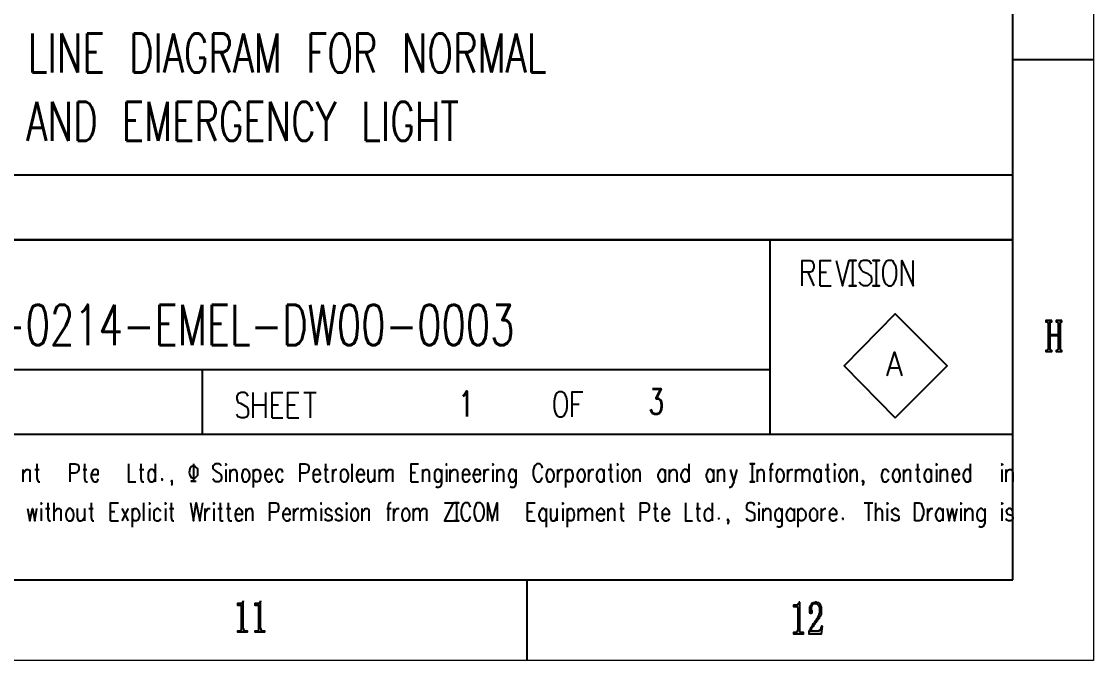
# Model space of a CAD drawing. Header units: inches. Extents: x 35 to 2894, y 23 to 617.
# Drawn here: x 742.9 to 875.1, y 22.8 to 101.7 of the extents above; entities that cross this region are included whole.
import ezdxf

# ---------------------------------------------------------------- set-up
doc = ezdxf.new("R2010")
doc.units = ezdxf.units.IN
doc.header["$MEASUREMENT"] = 0
doc.layers.add('Layer 1', color=7, linetype='Continuous')
doc.styles.add('HZTXT', font='simplexs.shx', dxfattribs={"width": 0.7, "bigfont": 'hztxt.shx'})
doc.styles.add('ROMANS', font='txt.shx', dxfattribs={"width": 0.8})

msp = doc.modelspace()

# ---------------------------------------------------------------- hatches: boundary and pattern name
at = {"layer": 'Layer 1'}
for points in [[(869.96, 64.79), (869.25, 64.79), (869.25, 64.62), (869.43, 64.62), (869.43, 64.53), (869.52, 64.44), (869.52, 61.23), (869.43, 61.15), (869.34, 61.06), (869.25, 61.06), (869.25, 60.97), (869.96, 60.97), (869.96, 61.06), (869.87, 61.06), (869.78, 61.15), (869.78, 62.92), (870.76, 62.92), (869.78, 63.01), (869.78, 64.44), (869.78, 64.53), (869.78, 64.62), (869.87, 64.62), (869.96, 64.62)], [(871.21, 64.79), (870.49, 64.79), (870.49, 64.62), (870.67, 64.62), (870.67, 64.53), (870.76, 64.44), (870.76, 63.01), (869.78, 63.01), (870.76, 62.92), (870.76, 61.23), (870.67, 61.15), (870.58, 61.06), (870.49, 61.06), (870.49, 60.97), (871.21, 60.97), (871.21, 61.06), (871.12, 61.06), (871.03, 61.15), (871.03, 64.44), (871.03, 64.53), (871.03, 64.62), (871.12, 64.62), (871.21, 64.62)], [(770.23, 30.19), (770.23, 30.1), (770.15, 30.01), (770.06, 29.92), (769.97, 29.83), (769.52, 29.83), (769.52, 29.65), (769.97, 29.65), (769.97, 29.56), (769.97, 26.54), (769.88, 26.45), (769.7, 26.45), (769.52, 26.45), (769.52, 26.36), (770.77, 26.36), (770.77, 26.45), (770.59, 26.45), (770.41, 26.45), (770.32, 26.54), (770.32, 26.72), (770.23, 26.81)], [(772.37, 30.19), (772.37, 30.1), (772.28, 30.01), (772.19, 29.92), (772.1, 29.83), (771.66, 29.83), (771.66, 29.65), (772.1, 29.65), (772.1, 29.56), (772.1, 26.54), (772.01, 26.45), (771.83, 26.45), (771.66, 26.45), (771.66, 26.36), (772.9, 26.36), (772.9, 26.45), (772.72, 26.45), (772.55, 26.45), (772.46, 26.54), (772.46, 26.72), (772.37, 26.81)], [(838.91, 30.01), (838.82, 30.01), (838.82, 29.92), (838.73, 29.83), (838.65, 29.74), (838.56, 29.65), (838.11, 29.65), (838.11, 29.48), (838.56, 29.48), (838.56, 29.39), (838.65, 29.3), (838.65, 26.54), (838.56, 26.45), (838.56, 26.36), (838.47, 26.27), (838.29, 26.27), (838.11, 26.27), (838.11, 26.09), (839.36, 26.09), (839.36, 26.27), (839.18, 26.27), (839, 26.27), (838.91, 26.36)], [(840.87, 30.01), (840.78, 30.01), (840.69, 29.92), (840.51, 29.92), (840.43, 29.83), (840.96, 29.83), (841.05, 29.74), (841.14, 29.65), (841.23, 29.65), (841.23, 29.56), (841.23, 29.48), (841.31, 29.39), (841.31, 28.67), (841.23, 28.59), (841.23, 28.41), (841.14, 28.32), (841.14, 28.23), (841.05, 28.14), (841.05, 28.05), (840.96, 27.96), (840.96, 27.87), (840.87, 27.78), (840.78, 27.7), (840.78, 27.61), (840.69, 27.52), (840.6, 27.43), (840.51, 27.34), (840.51, 27.25), (840.43, 27.16), (840.43, 27.07), (840.34, 26.98), (840.25, 26.9), (840.16, 26.72), (840.16, 26.63), (840.07, 26.54), (840.07, 26.45), (839.98, 26.45), (840.16, 26.45), (840.25, 26.54), (840.34, 26.63), (840.34, 26.72), (840.43, 26.9), (840.51, 26.98), (840.6, 27.07), (840.6, 27.16), (840.69, 27.25), (840.78, 27.34), (840.78, 27.43), (840.87, 27.52), (840.96, 27.61), (841.05, 27.7), (841.05, 27.78), (841.14, 27.87), (841.23, 27.96), (841.31, 28.05), (841.31, 28.14), (841.4, 28.23), (841.49, 28.32), (841.49, 28.41), (841.58, 28.5), (841.58, 29.39), (841.49, 29.56), (841.49, 29.65), (841.4, 29.74), (841.31, 29.83), (841.23, 29.92), (841.05, 29.92), (840.96, 30.01)], [(840.43, 29.83), (840.34, 29.83), (840.34, 29.74), (840.25, 29.65), (840.16, 29.56), (840.16, 29.48), (840.07, 29.39), (840.07, 28.76), (840.16, 28.67), (840.34, 28.67), (840.43, 28.76), (840.43, 28.94), (840.34, 29.12), (840.34, 29.3), (840.34, 29.39), (840.34, 29.56), (840.43, 29.56), (840.43, 29.65), (840.51, 29.74), (840.6, 29.83), (840.78, 29.83)], [(841.67, 27.07), (841.58, 27.07), (841.58, 26.98), (841.49, 26.9), (841.49, 26.72), (841.4, 26.63), (841.4, 26.54), (841.31, 26.54), (841.23, 26.45), (839.98, 26.45), (839.98, 26.09), (841.58, 26.09)]]:
    msp.add_hatch(color=0, dxfattribs=at).paths.add_polyline_path(points)

# ---------------------------------------------------------------- linework, layer by layer
for p, q in [((665.08, 82.75), (865.16, 82.75)), ((665.08, 74.75), (865.16, 74.75))]:
    msp.add_line(p, q)
at = {"layer": 'Layer 1', "color": 5, "lineweight": 15}
msp.add_lwpolyline([(35.05, 616.81), (875.12, 616.81), (875.12, 22.8), (35.05, 22.8), (35.05, 616.81)], dxfattribs=at)
at = {"layer": 'Layer 1', "color": 0, "lineweight": 9}
msp.add_lwpolyline([(45.01, 606.84), (865.16, 606.84), (865.16, 32.77), (45.01, 32.77), (45.01, 606.84)], dxfattribs=at)
at = {"layer": 'Layer 1', "color": 0, "lineweight": -3}
for points in [[(865.16, 32.77), (865.16, 254.82)], [(865.16, 97), (875.12, 97)], [(665.08, 74.76), (865.16, 74.76)], [(835.18, 74.76), (835.18, 50.74)], [(835.18, 74.76), (835.18, 50.74)], [(839.18, 69.06), (839.18, 72.18), (840.16, 72.18), (840.43, 72.09), (840.51, 71.91), (840.6, 71.64), (840.6, 71.29), (840.51, 71.02), (840.43, 70.84), (840.16, 70.75), (839.18, 70.75)], [(841.4, 69.06), (841.4, 72.18), (842.74, 72.18)], [(843.36, 72.18), (844.16, 69.06), (844.96, 72.18)], [(845.41, 69.06), (845.85, 69.06), (844.96, 69.06), (845.41, 69.06), (845.41, 72.18), (845.85, 72.18), (844.96, 72.18), (845.41, 72.18)], [(847.72, 71.73), (847.45, 72.09), (847.19, 72.18), (846.74, 72.18), (846.47, 72.09), (846.21, 71.73), (846.21, 71.47), (846.39, 71.2), (846.47, 71.02), (846.65, 70.84), (847.27, 70.58), (847.45, 70.4), (847.63, 70.31), (847.72, 69.95), (847.72, 69.51), (847.45, 69.24), (847.19, 69.06), (846.74, 69.06), (846.47, 69.24), (846.21, 69.51)], [(848.34, 69.06), (848.7, 69.06), (847.9, 69.06), (848.34, 69.06), (848.34, 72.18), (848.7, 72.18), (847.9, 72.18), (848.34, 72.18)], [(849.77, 72.18), (849.59, 72.09), (849.32, 71.73), (849.23, 71.47), (849.14, 71.02), (849.14, 70.31), (849.23, 69.86), (849.32, 69.51), (849.59, 69.24), (849.77, 69.06), (850.21, 69.06), (850.39, 69.24), (850.57, 69.51), (850.74, 69.86), (850.83, 70.31), (850.83, 71.02), (850.74, 71.47), (850.57, 71.73), (850.39, 72.09), (850.21, 72.18), (849.77, 72.18)], [(851.46, 69.06), (851.46, 72.18), (852.88, 69.06), (852.88, 72.18)], [(839.89, 70.75), (840.6, 69.06)], [(841.4, 70.75), (842.2, 70.75)], [(841.4, 69.06), (842.74, 69.06)], [(850.66, 52.78), (857.06, 59.19), (850.66, 65.59), (844.34, 59.19), (850.66, 52.78)], [(850.66, 52.78), (857.06, 59.19), (850.66, 65.59), (844.34, 59.19), (850.66, 52.78)], [(869.96, 64.79), (869.25, 64.79), (869.25, 64.62), (869.43, 64.62), (869.43, 64.53), (869.52, 64.44), (869.52, 61.23), (869.43, 61.15), (869.34, 61.06), (869.25, 61.06), (869.25, 60.97), (869.96, 60.97), (869.96, 61.06), (869.87, 61.06), (869.78, 61.15), (869.78, 62.92), (870.76, 62.92), (869.78, 63.01), (869.78, 64.44), (869.78, 64.53), (869.78, 64.62), (869.87, 64.62), (869.96, 64.62), (869.96, 64.79)], [(871.21, 64.79), (870.49, 64.79), (870.49, 64.62), (870.67, 64.62), (870.67, 64.53), (870.76, 64.44), (870.76, 63.01), (869.78, 63.01), (870.76, 62.92), (870.76, 61.23), (870.67, 61.15), (870.58, 61.06), (870.49, 61.06), (870.49, 60.97), (871.21, 60.97), (871.21, 61.06), (871.12, 61.06), (871.03, 61.15), (871.03, 64.44), (871.03, 64.53), (871.03, 64.62), (871.12, 64.62), (871.21, 64.62), (871.21, 64.79)], [(849.68, 57.94), (850.57, 60.88), (851.46, 57.94)], [(695.15, 58.74), (835.18, 58.74)], [(765.16, 58.74), (765.16, 50.74)], [(765.16, 58.74), (765.16, 50.74)], [(849.94, 58.92), (851.1, 58.92)], [(770.86, 55.45), (770.68, 55.72), (770.41, 55.9), (769.97, 55.9), (769.61, 55.72), (769.43, 55.45), (769.43, 55.1), (769.52, 54.83), (769.61, 54.65), (769.88, 54.56), (770.5, 54.21), (770.68, 54.12), (770.77, 53.94), (770.86, 53.67), (770.86, 53.23), (770.68, 52.87), (770.41, 52.78), (769.97, 52.78), (769.61, 52.87), (769.43, 53.23)], [(771.48, 52.78), (771.48, 55.9)], [(772.99, 55.9), (772.99, 52.78)], [(773.79, 52.78), (773.79, 55.9), (775.13, 55.9)], [(775.75, 52.78), (775.75, 55.9), (777.08, 55.9)], [(777.71, 55.9), (779.22, 55.9)], [(778.51, 55.9), (778.51, 52.78)], [(809.2, 55.99), (808.93, 55.81), (808.75, 55.54), (808.67, 55.27), (808.58, 54.83), (808.58, 54.03), (808.67, 53.58), (808.75, 53.32), (808.93, 53.05), (809.2, 52.87), (809.55, 52.87), (809.82, 53.05), (810, 53.32), (810.09, 53.58), (810.18, 54.03), (810.18, 54.83), (810.09, 55.27), (810, 55.54), (809.82, 55.81), (809.55, 55.99), (809.2, 55.99)], [(810.8, 52.87), (810.8, 55.99), (812.14, 55.99)], [(771.48, 54.38), (772.99, 54.38)], [(773.79, 54.38), (774.59, 54.38)], [(775.75, 54.38), (776.64, 54.38)], [(810.8, 54.47), (811.69, 54.47)], [(773.79, 52.78), (775.13, 52.78)], [(775.75, 52.78), (777.08, 52.78)], [(665.08, 50.74), (865.16, 50.74)], [(665.08, 50.74), (865.16, 50.74)], [(665.08, 50.74), (865.16, 50.74)], [(665.08, 50.74), (865.16, 50.74)], [(743.1, 44.87), (743.1, 46.38)], [(743.1, 45.93), (743.37, 46.29), (743.46, 46.38), (743.72, 46.38), (743.9, 46.29), (743.9, 44.87)], [(744.52, 46.38), (745.06, 46.38)], [(744.79, 47.09), (744.79, 45.31), (744.88, 44.95), (744.97, 44.87), (745.15, 44.87)], [(748.88, 44.87), (748.88, 47.09), (749.51, 47.09), (749.77, 47), (749.86, 46.91), (749.95, 46.73), (749.95, 46.38), (749.86, 46.2), (749.77, 46.02), (749.51, 45.93), (748.88, 45.93)], [(750.48, 46.38), (750.93, 46.38)], [(750.66, 47.09), (750.66, 45.31), (750.75, 44.95), (750.93, 44.87), (751.02, 44.87)], [(751.46, 45.76), (752.35, 45.76), (752.35, 45.93), (752.35, 46.2), (752.26, 46.29), (752.09, 46.38), (751.91, 46.38), (751.73, 46.29), (751.55, 46.02), (751.46, 45.76), (751.46, 45.49), (751.55, 45.22), (751.73, 44.95), (751.91, 44.87), (752.09, 44.87), (752.26, 44.95), (752.35, 45.22)], [(756.09, 47.09), (756.09, 44.87), (756.98, 44.87)], [(757.42, 46.38), (757.96, 46.38)], [(757.6, 47.09), (757.6, 45.31), (757.69, 44.95), (757.87, 44.87), (757.96, 44.87)], [(759.38, 46.02), (759.2, 46.29), (759.02, 46.38), (758.85, 46.38), (758.67, 46.29), (758.49, 46.02), (758.49, 45.22), (758.67, 44.95), (758.85, 44.87), (759.02, 44.87), (759.2, 44.95), (759.38, 45.22)], [(759.38, 47.09), (759.38, 44.87)], [(764.63, 46.02), (764.63, 46.47), (764.36, 46.73), (764.1, 46.82), (763.83, 46.73), (763.65, 46.47), (763.56, 46.02)], [(764.63, 46.02), (764.63, 46.47), (764.36, 46.73), (764.1, 46.82), (763.83, 46.73), (763.65, 46.47), (763.56, 46.02), (763.65, 45.67), (763.83, 45.4), (764.1, 45.31), (764.36, 45.4), (764.63, 45.67), (764.63, 46.02)], [(764.1, 47.09), (764.1, 44.95), (763.83, 44.95), (764.45, 44.95)], [(767.56, 46.82), (767.39, 47), (767.21, 47.09), (766.85, 47.09), (766.68, 47), (766.5, 46.82), (766.5, 46.56), (766.59, 46.38), (766.68, 46.29), (766.85, 46.2), (767.3, 45.93), (767.39, 45.84), (767.48, 45.76), (767.56, 45.49), (767.56, 45.22), (767.39, 44.95), (767.21, 44.87), (766.85, 44.87), (766.68, 44.95), (766.5, 45.22)], [(768.01, 47), (768.1, 46.91), (768.19, 47), (768.1, 47.09), (768.01, 47)], [(768.1, 46.38), (768.1, 44.87)], [(768.63, 44.87), (768.63, 46.38)], [(768.63, 45.93), (768.81, 46.29), (768.99, 46.38), (769.26, 46.38), (769.34, 46.29), (769.43, 45.93), (769.43, 44.87)], [(770.41, 46.38), (770.23, 46.29), (770.15, 46.02), (770.06, 45.76), (770.06, 45.49), (770.15, 45.22), (770.23, 44.95), (770.41, 44.87), (770.68, 44.87), (770.77, 44.95), (770.95, 45.22), (771.03, 45.49), (771.03, 45.76), (770.95, 46.02), (770.77, 46.29), (770.68, 46.38), (770.41, 46.38)], [(771.48, 46.38), (771.48, 44.15)], [(771.48, 46.02), (771.66, 46.29), (771.75, 46.38), (772.01, 46.38), (772.19, 46.29), (772.28, 46.02), (772.37, 45.76), (772.37, 45.49), (772.28, 45.22), (772.19, 44.95), (772.01, 44.87), (771.75, 44.87), (771.66, 44.95), (771.48, 45.22)], [(772.9, 45.76), (773.79, 45.76), (773.79, 45.93), (773.7, 46.2), (773.61, 46.29), (773.53, 46.38), (773.26, 46.38), (773.17, 46.29), (772.99, 46.02), (772.9, 45.76), (772.9, 45.49), (772.99, 45.22), (773.17, 44.95), (773.26, 44.87), (773.53, 44.87), (773.61, 44.95), (773.79, 45.22)], [(775.13, 46.02), (775.04, 46.29), (774.86, 46.38), (774.59, 46.38), (774.5, 46.29), (774.33, 46.02), (774.24, 45.76), (774.24, 45.49), (774.33, 45.22), (774.5, 44.95), (774.59, 44.87), (774.86, 44.87), (775.04, 44.95), (775.13, 45.22)], [(777.26, 44.87), (777.26, 47.09), (777.88, 47.09), (778.15, 47), (778.24, 46.91), (778.33, 46.73), (778.33, 46.38), (778.24, 46.2), (778.15, 46.02), (777.88, 45.93), (777.26, 45.93)], [(778.86, 45.76), (779.75, 45.76), (779.75, 45.93), (779.66, 46.2), (779.57, 46.29), (779.4, 46.38), (779.22, 46.38), (779.04, 46.29), (778.86, 46.02), (778.86, 45.22), (779.04, 44.95), (779.22, 44.87), (779.4, 44.87), (779.57, 44.95), (779.75, 45.22)], [(780.2, 46.38), (780.73, 46.38)], [(780.38, 47.09), (780.38, 45.31), (780.46, 44.95), (780.64, 44.87), (780.82, 44.87)], [(781.27, 44.87), (781.27, 46.38)], [(781.27, 45.76), (781.35, 46.02), (781.44, 46.29), (781.62, 46.38), (781.8, 46.38)], [(782.6, 46.38), (782.42, 46.29), (782.24, 46.02), (782.24, 45.22), (782.42, 44.95), (782.6, 44.87), (782.78, 44.87), (782.96, 44.95), (783.13, 45.22), (783.22, 45.49), (783.22, 45.76), (783.13, 46.02), (782.96, 46.29), (782.78, 46.38), (782.6, 46.38)], [(783.67, 44.87), (783.67, 47.09)], [(784.2, 45.76), (785.18, 45.76), (785.18, 45.93), (785.09, 46.2), (785, 46.29), (784.82, 46.38), (784.65, 46.38), (784.47, 46.29), (784.29, 46.02), (784.2, 45.76), (784.2, 45.49), (784.29, 45.22), (784.47, 44.95), (784.65, 44.87), (784.82, 44.87), (785, 44.95), (785.18, 45.22)], [(785.62, 46.38), (785.62, 45.31), (785.71, 44.95), (785.8, 44.87), (786.07, 44.87), (786.16, 44.95), (786.43, 45.31)], [(786.43, 46.38), (786.43, 44.87)], [(787.05, 44.87), (787.05, 46.38)], [(787.05, 45.93), (787.23, 46.29), (787.4, 46.38), (787.67, 46.38), (787.76, 46.29), (787.85, 45.93), (787.85, 44.87)], [(787.85, 45.93), (788.11, 46.29), (788.2, 46.38), (788.47, 46.38), (788.65, 46.29), (788.65, 44.87)], [(790.96, 44.87), (790.96, 47.09), (791.85, 47.09)], [(792.39, 44.87), (792.39, 46.38)], [(792.39, 45.93), (792.56, 46.29), (792.74, 46.38), (792.92, 46.38), (793.1, 46.29), (793.19, 45.93), (793.19, 44.87)], [(794.7, 46.02), (794.52, 46.29), (794.34, 46.38), (794.16, 46.38), (793.99, 46.29), (793.81, 46.02), (793.81, 45.22), (793.99, 44.95), (794.16, 44.87), (794.34, 44.87), (794.52, 44.95), (794.7, 45.22)], [(794.7, 46.38), (794.7, 44.69), (794.61, 44.33), (794.52, 44.24), (794.34, 44.15), (794.16, 44.15), (793.99, 44.24)], [(795.23, 47), (795.32, 46.91), (795.32, 47.09), (795.23, 47)], [(795.32, 46.38), (795.32, 44.87)], [(795.77, 44.87), (795.77, 46.38)], [(795.77, 45.93), (796.03, 46.29), (796.21, 46.38), (796.39, 46.38), (796.57, 46.29), (796.66, 45.93), (796.66, 44.87)], [(797.28, 45.76), (798.17, 45.76), (798.17, 45.93), (798.08, 46.2), (797.99, 46.29), (797.81, 46.38), (797.63, 46.38), (797.46, 46.29), (797.28, 46.02), (797.28, 45.22), (797.46, 44.95), (797.63, 44.87), (797.81, 44.87), (797.99, 44.95), (798.17, 45.22)], [(798.61, 45.76), (799.5, 45.76), (799.5, 45.93), (799.41, 46.2), (799.32, 46.29), (799.15, 46.38), (798.97, 46.38), (798.79, 46.29), (798.7, 46.02), (798.61, 45.76), (798.61, 45.49), (798.7, 45.22), (798.79, 44.95), (798.97, 44.87), (799.15, 44.87), (799.32, 44.95), (799.5, 45.22)], [(799.95, 44.87), (799.95, 46.38)], [(799.95, 45.76), (800.04, 46.02), (800.13, 46.29), (800.3, 46.38), (800.57, 46.38)], [(800.93, 47), (801.01, 46.91), (801.1, 47), (801.01, 47.09), (800.93, 47)], [(801.01, 46.38), (801.01, 44.87)], [(801.55, 44.87), (801.55, 46.38)], [(801.55, 45.93), (801.73, 46.29), (801.9, 46.38), (802.08, 46.38), (802.26, 46.29), (802.35, 45.93), (802.35, 44.87)], [(803.86, 46.02), (803.68, 46.29), (803.59, 46.38), (803.33, 46.38), (803.15, 46.29), (803.06, 46.02), (802.97, 45.76), (802.97, 45.49), (803.06, 45.22), (803.15, 44.95), (803.33, 44.87), (803.59, 44.87), (803.68, 44.95), (803.86, 45.22)], [(803.86, 46.38), (803.86, 44.69), (803.77, 44.33), (803.68, 44.24), (803.59, 44.15), (803.33, 44.15), (803.15, 44.24)], [(807.15, 46.56), (807.06, 46.82), (806.89, 47), (806.8, 47.09), (806.44, 47.09), (806.35, 47), (806.17, 46.82), (806.09, 46.56), (806, 46.29), (806, 45.76), (806.09, 45.4), (806.17, 45.22), (806.35, 44.95), (806.44, 44.87), (806.8, 44.87), (806.89, 44.95), (807.06, 45.22), (807.15, 45.4)], [(807.95, 46.38), (807.78, 46.29), (807.69, 46.02), (807.6, 45.76), (807.6, 45.49), (807.69, 45.22), (807.78, 44.95), (807.95, 44.87), (808.22, 44.87), (808.31, 44.95), (808.49, 45.22), (808.58, 45.49), (808.58, 45.76), (808.49, 46.02), (808.31, 46.29), (808.22, 46.38), (807.95, 46.38)], [(809.02, 44.87), (809.02, 46.38)], [(809.02, 45.76), (809.11, 46.02), (809.29, 46.29), (809.38, 46.38), (809.64, 46.38)], [(810, 46.38), (810, 44.15)], [(810, 46.02), (810.18, 46.29), (810.27, 46.38), (810.53, 46.38), (810.71, 46.29), (810.8, 46.02), (810.89, 45.76), (810.89, 45.49), (810.8, 45.22), (810.71, 44.95), (810.53, 44.87), (810.27, 44.87), (810.18, 44.95), (810, 45.22)], [(811.78, 46.38), (811.69, 46.29), (811.51, 46.02), (811.42, 45.76), (811.42, 45.49), (811.51, 45.22), (811.69, 44.95), (811.78, 44.87), (812.05, 44.87), (812.22, 44.95), (812.31, 45.22), (812.4, 45.49), (812.4, 45.76), (812.31, 46.02), (812.22, 46.29), (812.05, 46.38), (811.78, 46.38)], [(812.85, 44.87), (812.85, 46.38)], [(812.85, 45.76), (812.94, 46.02), (813.11, 46.29), (813.2, 46.38), (813.47, 46.38)], [(814.71, 46.02), (814.63, 46.29), (814.45, 46.38), (814.18, 46.38), (814.09, 46.29), (813.91, 46.02), (813.83, 45.76), (813.83, 45.49), (813.91, 45.22), (814.09, 44.95), (814.18, 44.87), (814.45, 44.87), (814.63, 44.95), (814.71, 45.22)], [(814.71, 46.38), (814.71, 44.87)], [(815.25, 46.38), (815.78, 46.38)], [(815.52, 47.09), (815.52, 45.31), (815.6, 44.95), (815.69, 44.87), (815.87, 44.87)], [(816.32, 47), (816.41, 46.91), (816.49, 47), (816.41, 47.09), (816.32, 47)], [(816.41, 46.38), (816.41, 44.87)], [(817.29, 46.38), (817.12, 46.29), (817.03, 46.02), (816.94, 45.76), (816.94, 45.49), (817.03, 45.22), (817.12, 44.95), (817.29, 44.87), (817.56, 44.87), (817.65, 44.95), (817.83, 45.22), (817.92, 45.49), (817.92, 45.76), (817.83, 46.02), (817.65, 46.29), (817.56, 46.38), (817.29, 46.38)], [(818.36, 44.87), (818.36, 46.38)], [(818.36, 45.93), (818.54, 46.29), (818.72, 46.38), (818.99, 46.38), (819.07, 46.29), (819.16, 45.93), (819.16, 44.87)], [(822.28, 46.02), (822.19, 46.29), (822.01, 46.38), (821.83, 46.38), (821.65, 46.29), (821.48, 46.02), (821.39, 45.76), (821.39, 45.49), (821.48, 45.22), (821.65, 44.95), (821.83, 44.87), (822.01, 44.87), (822.19, 44.95), (822.28, 45.22)], [(822.28, 46.38), (822.28, 44.87)], [(822.81, 44.87), (822.81, 46.38)], [(822.81, 45.93), (823.08, 46.29), (823.26, 46.38), (823.43, 46.38), (823.61, 46.29), (823.7, 45.93), (823.7, 44.87)], [(825.21, 46.02), (825.03, 46.29), (824.86, 46.38), (824.68, 46.38), (824.5, 46.29), (824.32, 46.02), (824.23, 45.76), (824.23, 45.49), (824.32, 45.22), (824.5, 44.95), (824.68, 44.87), (824.86, 44.87), (825.03, 44.95), (825.21, 45.22)], [(825.21, 47.09), (825.21, 44.87)], [(828.24, 46.02), (828.06, 46.29), (827.97, 46.38), (827.7, 46.38), (827.53, 46.29), (827.44, 46.02), (827.35, 45.76), (827.35, 45.49), (827.44, 45.22), (827.53, 44.95), (827.7, 44.87), (827.97, 44.87), (828.06, 44.95), (828.24, 45.22)], [(828.24, 46.38), (828.24, 44.87)], [(828.77, 44.87), (828.77, 46.38)], [(828.77, 45.93), (828.95, 46.29), (829.13, 46.38), (829.39, 46.38), (829.48, 46.29), (829.57, 45.93), (829.57, 44.87)], [(830.28, 46.38), (830.73, 44.87), (831.17, 46.38)], [(833.04, 44.87), (833.31, 44.87), (832.77, 44.87), (833.04, 44.87), (833.04, 47.09), (833.31, 47.09), (832.77, 47.09), (833.04, 47.09)], [(833.66, 44.87), (833.66, 46.38)], [(833.66, 45.93), (833.84, 46.29), (834.02, 46.38), (834.2, 46.38), (834.38, 46.29), (834.46, 45.93), (834.46, 44.87)], [(835.09, 46.38), (835.62, 46.38)], [(835.62, 47.09), (835.53, 47.09), (835.35, 47), (835.27, 46.73), (835.27, 44.87)], [(836.33, 46.38), (836.15, 46.29), (836.07, 46.02), (835.98, 45.76), (835.98, 45.49), (836.07, 45.22), (836.15, 44.95), (836.33, 44.87), (836.6, 44.87), (836.69, 44.95), (836.87, 45.22), (836.96, 45.49), (836.96, 45.76), (836.87, 46.02), (836.69, 46.29), (836.6, 46.38), (836.33, 46.38)], [(837.4, 44.87), (837.4, 46.38)], [(837.4, 45.76), (837.49, 46.02), (837.58, 46.29), (837.76, 46.38), (838.02, 46.38)], [(838.38, 44.87), (838.38, 46.38)], [(838.38, 45.93), (838.56, 46.29), (838.73, 46.38), (839, 46.38), (839.09, 46.29), (839.18, 45.93), (839.18, 44.87)], [(839.18, 45.93), (839.45, 46.29), (839.54, 46.38), (839.8, 46.38), (839.98, 46.29), (840.07, 45.93), (840.07, 44.87)], [(841.49, 46.02), (841.4, 46.29), (841.23, 46.38), (840.96, 46.38), (840.87, 46.29), (840.69, 46.02), (840.6, 45.76), (840.6, 45.49), (840.69, 45.22), (840.87, 44.95), (840.96, 44.87), (841.23, 44.87), (841.4, 44.95), (841.49, 45.22)], [(841.49, 46.38), (841.49, 44.87)], [(842.03, 46.38), (842.56, 46.38)], [(842.29, 47.09), (842.29, 45.31), (842.38, 44.95), (842.47, 44.87), (842.65, 44.87)], [(843.09, 47), (843.18, 46.91), (843.27, 47), (843.18, 47.09), (843.09, 47)], [(843.18, 46.38), (843.18, 44.87)], [(844.07, 46.38), (843.89, 46.29), (843.81, 46.02), (843.72, 45.76), (843.72, 45.49), (843.81, 45.22), (843.89, 44.95), (844.07, 44.87), (844.34, 44.87), (844.43, 44.95), (844.61, 45.22), (844.7, 45.49), (844.7, 45.76), (844.61, 46.02), (844.43, 46.29), (844.34, 46.38), (844.07, 46.38)], [(845.14, 44.87), (845.14, 46.38)], [(845.14, 45.93), (845.41, 46.29), (845.5, 46.38), (845.76, 46.38), (845.85, 46.29), (845.94, 45.93), (845.94, 44.87)], [(849.86, 46.02), (849.68, 46.29), (849.59, 46.38), (849.32, 46.38), (849.14, 46.29), (849.05, 46.02), (848.97, 45.76), (848.97, 45.49), (849.05, 45.22), (849.14, 44.95), (849.32, 44.87), (849.59, 44.87), (849.68, 44.95), (849.86, 45.22)], [(850.66, 46.38), (850.57, 46.29), (850.39, 46.02), (850.3, 45.76), (850.3, 45.49), (850.39, 45.22), (850.57, 44.95), (850.66, 44.87), (850.92, 44.87), (851.1, 44.95), (851.19, 45.22), (851.28, 45.49), (851.28, 45.76), (851.19, 46.02), (851.1, 46.29), (850.92, 46.38), (850.66, 46.38)], [(851.72, 44.87), (851.72, 46.38)], [(851.72, 45.93), (851.99, 46.29), (852.08, 46.38), (852.35, 46.38), (852.52, 46.29), (852.52, 44.87)], [(853.15, 46.38), (853.68, 46.38)], [(853.41, 47.09), (853.41, 45.31), (853.5, 44.95), (853.59, 44.87), (853.77, 44.87)], [(855.1, 46.02), (855.01, 46.29), (854.84, 46.38), (854.57, 46.38), (854.48, 46.29), (854.3, 46.02), (854.21, 45.76), (854.21, 45.49), (854.3, 45.22), (854.48, 44.95), (854.57, 44.87), (854.84, 44.87), (855.01, 44.95), (855.1, 45.22)], [(855.1, 46.38), (855.1, 44.87)], [(855.64, 47), (855.73, 46.91), (855.82, 47), (855.73, 47.09), (855.64, 47)], [(855.73, 46.38), (855.73, 44.87)], [(856.26, 44.87), (856.26, 46.38)], [(856.26, 45.93), (856.44, 46.29), (856.62, 46.38), (856.88, 46.38), (856.97, 46.29), (857.06, 45.93), (857.06, 44.87)], [(857.68, 45.76), (858.57, 45.76), (858.57, 45.93), (858.48, 46.2), (858.4, 46.29), (858.31, 46.38), (858.04, 46.38), (857.86, 46.29), (857.77, 46.02), (857.68, 45.76), (857.68, 45.49), (857.77, 45.22), (857.86, 44.95), (858.04, 44.87), (858.31, 44.87), (858.4, 44.95), (858.57, 45.22)], [(859.91, 46.02), (859.82, 46.29), (859.64, 46.38), (859.37, 46.38), (859.28, 46.29), (859.11, 46.02), (859.02, 45.76), (859.02, 45.49), (859.11, 45.22), (859.28, 44.95), (859.37, 44.87), (859.64, 44.87), (859.82, 44.95), (859.91, 45.22)], [(859.91, 47.09), (859.91, 44.87)], [(863.73, 47), (863.82, 46.91), (863.91, 47), (863.82, 47.09), (863.73, 47)], [(863.82, 46.38), (863.82, 44.87)], [(864.36, 44.87), (864.36, 46.38)], [(864.36, 45.93), (864.53, 46.29), (864.71, 46.38), (864.98, 46.38), (865.07, 46.29), (865.16, 45.93), (865.16, 44.87)], [(760.18, 45.04), (760.27, 45.13), (760.18, 45.22), (760.18, 45.04)], [(761.43, 44.95), (761.43, 44.87), (761.34, 44.95), (761.43, 45.04), (761.43, 44.51), (761.34, 44.42)], [(790.96, 46.02), (791.5, 46.02)], [(846.74, 44.95), (846.65, 44.87), (846.56, 44.95), (846.65, 45.04), (846.74, 44.95), (846.74, 44.78), (846.65, 44.51), (846.56, 44.42)], [(790.96, 44.87), (791.85, 44.87)], [(830.73, 44.87), (830.55, 44.42), (830.46, 44.24), (830.28, 44.15), (830.19, 44.15)], [(743.63, 41.57), (743.9, 40.06), (744.26, 41.57), (744.52, 40.06), (744.79, 41.57)], [(745.32, 42.2), (745.32, 42.11), (745.41, 42.2), (745.32, 42.29), (745.32, 42.2)], [(745.32, 41.57), (745.32, 40.06)], [(745.86, 41.57), (746.39, 41.57)], [(746.12, 42.29), (746.12, 40.51), (746.21, 40.15), (746.3, 40.06), (746.48, 40.06)], [(746.93, 40.06), (746.93, 42.29)], [(746.93, 41.13), (747.19, 41.4), (747.28, 41.57), (747.55, 41.57), (747.73, 41.4), (747.73, 40.06)], [(748.7, 41.57), (748.62, 41.4), (748.44, 41.22), (748.35, 40.86), (748.35, 40.68), (748.44, 40.33), (748.62, 40.15), (748.7, 40.06), (748.97, 40.06), (749.15, 40.15), (749.24, 40.33), (749.33, 40.68), (749.33, 40.86), (749.24, 41.22), (749.15, 41.4), (748.97, 41.57), (748.7, 41.57)], [(749.77, 41.57), (749.77, 40.51), (749.86, 40.15), (750.04, 40.06), (750.22, 40.06), (750.39, 40.15), (750.66, 40.51)], [(750.66, 41.57), (750.66, 40.06)], [(751.2, 41.57), (751.73, 41.57)], [(751.46, 42.29), (751.46, 40.51), (751.55, 40.15), (751.64, 40.06), (751.82, 40.06)], [(753.86, 40.06), (753.86, 42.29), (754.84, 42.29)], [(753.86, 41.22), (754.4, 41.22)], [(756.09, 40.06), (755.29, 41.57)], [(755.29, 40.06), (756.09, 41.57)], [(756.53, 41.57), (756.53, 39.26)], [(756.53, 41.22), (756.71, 41.4), (756.8, 41.57), (757.07, 41.57), (757.25, 41.4), (757.33, 41.22), (757.42, 40.86), (757.42, 40.68), (757.33, 40.33), (757.25, 40.15), (757.07, 40.06), (756.8, 40.06), (756.71, 40.15), (756.53, 40.33)], [(757.96, 40.06), (757.96, 42.29)], [(758.58, 42.2), (758.67, 42.11), (758.76, 42.2), (758.67, 42.29), (758.58, 42.2)], [(758.67, 41.57), (758.67, 40.06)], [(760.09, 41.22), (759.91, 41.4), (759.74, 41.57), (759.56, 41.57), (759.38, 41.4), (759.2, 41.22), (759.2, 40.33), (759.38, 40.15), (759.56, 40.06), (759.74, 40.06), (759.91, 40.15), (760.09, 40.33)], [(760.54, 42.2), (760.63, 42.11), (760.71, 42.2), (760.63, 42.29), (760.54, 42.2)], [(760.63, 41.57), (760.63, 40.06)], [(761.16, 41.57), (761.69, 41.57)], [(761.34, 42.29), (761.34, 40.51), (761.43, 40.15), (761.6, 40.06), (761.69, 40.06)], [(763.74, 42.29), (764.1, 40.06), (764.45, 42.29), (764.9, 40.06), (765.25, 42.29)], [(765.52, 40.06), (765.52, 41.57)], [(765.52, 40.86), (765.61, 41.22), (765.79, 41.4), (765.87, 41.57), (766.14, 41.57)], [(766.5, 42.2), (766.59, 42.11), (766.68, 42.2), (766.59, 42.29), (766.5, 42.2)], [(766.59, 41.57), (766.59, 40.06)], [(767.12, 41.57), (767.65, 41.57)], [(767.39, 42.29), (767.39, 40.15), (767.56, 40.06), (767.74, 40.06)], [(768.19, 41.57), (768.72, 41.57)], [(768.37, 42.29), (768.37, 40.51), (768.45, 40.15), (768.63, 40.06), (768.81, 40.06)], [(769.26, 40.86), (770.15, 40.86), (770.15, 41.13), (770.06, 41.31), (769.97, 41.4), (769.79, 41.57), (769.61, 41.57), (769.43, 41.4), (769.34, 41.22), (769.26, 40.86), (769.26, 40.68), (769.34, 40.33), (769.43, 40.15), (769.61, 40.06), (769.79, 40.06), (769.97, 40.15), (770.15, 40.33)], [(770.59, 40.06), (770.59, 41.57)], [(770.59, 41.13), (770.77, 41.4), (770.95, 41.57), (771.21, 41.57), (771.3, 41.4), (771.39, 41.13), (771.39, 40.06)], [(773.53, 40.06), (773.53, 42.29), (774.24, 42.29), (774.5, 42.2), (774.5, 42.11), (774.59, 41.84), (774.59, 41.57), (774.5, 41.31), (774.5, 41.22), (774.24, 41.13), (773.53, 41.13)], [(775.13, 40.86), (776.02, 40.86), (776.02, 41.13), (775.93, 41.31), (775.93, 41.4), (775.75, 41.57), (775.48, 41.57), (775.39, 41.4), (775.22, 41.22), (775.13, 40.86), (775.13, 40.68), (775.22, 40.33), (775.39, 40.15), (775.48, 40.06), (775.75, 40.06), (775.93, 40.15), (776.02, 40.33)], [(776.46, 40.06), (776.46, 41.57)], [(776.46, 40.86), (776.55, 41.22), (776.73, 41.4), (776.91, 41.57), (777.08, 41.57)], [(777.44, 40.06), (777.44, 41.57)], [(777.44, 41.13), (777.71, 41.4), (777.88, 41.57), (778.06, 41.57), (778.24, 41.4), (778.33, 41.13), (778.33, 40.06)], [(778.33, 41.13), (778.51, 41.4), (778.69, 41.57), (778.86, 41.57), (779.04, 41.4), (779.13, 41.13), (779.13, 40.06)], [(779.75, 42.2), (779.84, 42.11), (779.84, 42.29), (779.75, 42.2)], [(779.84, 41.57), (779.84, 40.06)], [(781.18, 41.22), (781.09, 41.4), (780.82, 41.57), (780.64, 41.57), (780.38, 41.4), (780.38, 41.04), (780.55, 40.86), (780.91, 40.77), (781.09, 40.68), (781.18, 40.51), (781.18, 40.33), (781.09, 40.15), (780.82, 40.06), (780.64, 40.06), (780.38, 40.15), (780.38, 40.33)], [(782.42, 41.22), (782.33, 41.4), (782.15, 41.57), (781.89, 41.57), (781.71, 41.4), (781.62, 41.22), (781.71, 41.04), (781.8, 40.86), (782.24, 40.77), (782.33, 40.68), (782.42, 40.51), (782.42, 40.33), (782.33, 40.15), (782.15, 40.06), (781.89, 40.06), (781.71, 40.15), (781.62, 40.33)], [(782.87, 42.2), (782.96, 42.11), (783.04, 42.2), (782.96, 42.29), (782.87, 42.2)], [(782.96, 41.57), (782.96, 40.06)], [(783.84, 41.57), (783.76, 41.4), (783.58, 41.22), (783.49, 40.86), (783.49, 40.68), (783.58, 40.33), (783.76, 40.15), (783.84, 40.06), (784.11, 40.06), (784.2, 40.15), (784.38, 40.33), (784.47, 40.68), (784.47, 40.86), (784.38, 41.22), (784.2, 41.4), (784.11, 41.57), (783.84, 41.57)], [(784.91, 40.06), (784.91, 41.57)], [(784.91, 41.13), (785.18, 41.4), (785.27, 41.57), (785.54, 41.57), (785.71, 41.4), (785.71, 40.06)], [(787.94, 41.57), (788.47, 41.57)], [(788.47, 42.29), (788.38, 42.29), (788.2, 42.2), (788.11, 41.84), (788.11, 40.06)], [(788.83, 40.06), (788.83, 41.57)], [(788.83, 40.86), (788.92, 41.22), (789, 41.4), (789.18, 41.57), (789.45, 41.57)], [(790.16, 41.57), (789.98, 41.4), (789.89, 41.22), (789.81, 40.86), (789.81, 40.68), (789.89, 40.33), (789.98, 40.15), (790.16, 40.06), (790.43, 40.06), (790.52, 40.15), (790.7, 40.33), (790.78, 40.68), (790.78, 40.86), (790.7, 41.22), (790.52, 41.4), (790.43, 41.57), (790.16, 41.57)], [(791.23, 40.06), (791.23, 41.57)], [(791.23, 41.13), (791.41, 41.4), (791.58, 41.57), (791.85, 41.57), (791.94, 41.4), (792.03, 41.13), (792.03, 40.06)], [(792.03, 41.13), (792.3, 41.4), (792.39, 41.57), (792.65, 41.57), (792.83, 41.4), (792.83, 40.06)], [(805.28, 40.06), (805.28, 42.29), (806.26, 42.29)], [(805.28, 41.22), (805.91, 41.22)], [(807.6, 41.22), (807.51, 41.4), (807.33, 41.57), (807.06, 41.57), (806.98, 41.4), (806.8, 41.22), (806.71, 40.86), (806.71, 40.68), (806.8, 40.33), (806.98, 40.15), (807.06, 40.06), (807.33, 40.06), (807.51, 40.15), (807.6, 40.33)], [(807.6, 41.57), (807.6, 39.26)], [(808.13, 41.57), (808.13, 40.51), (808.22, 40.15), (808.4, 40.06), (808.58, 40.06), (808.75, 40.15), (808.93, 40.51)], [(808.93, 41.57), (808.93, 40.06)], [(809.55, 42.2), (809.64, 42.11), (809.73, 42.2), (809.64, 42.29), (809.55, 42.2)], [(809.64, 41.57), (809.64, 40.06)], [(810.18, 41.57), (810.18, 39.26)], [(810.18, 41.22), (810.36, 41.4), (810.44, 41.57), (810.71, 41.57), (810.89, 41.4), (810.98, 41.22), (811.07, 40.86), (811.07, 40.68), (810.98, 40.33), (810.89, 40.15), (810.71, 40.06), (810.44, 40.06), (810.36, 40.15), (810.18, 40.33)], [(811.6, 40.06), (811.6, 41.57)], [(811.6, 41.13), (811.87, 41.4), (811.96, 41.57), (812.22, 41.57), (812.31, 41.4), (812.4, 41.13), (812.4, 40.06)], [(812.4, 41.13), (812.67, 41.4), (812.85, 41.57), (813.02, 41.57), (813.2, 41.4), (813.29, 41.13), (813.29, 40.06)], [(813.83, 40.86), (814.8, 40.86), (814.8, 41.13), (814.71, 41.31), (814.63, 41.4), (814.45, 41.57), (814.27, 41.57), (814.09, 41.4), (813.91, 41.22), (813.83, 40.86), (813.83, 40.68), (813.91, 40.33), (814.09, 40.15), (814.27, 40.06), (814.45, 40.06), (814.63, 40.15), (814.8, 40.33)], [(815.25, 40.06), (815.25, 41.57)], [(815.25, 41.13), (815.43, 41.4), (815.6, 41.57), (815.78, 41.57), (815.96, 41.4), (816.05, 41.13), (816.05, 40.06)], [(816.67, 41.57), (817.21, 41.57)], [(816.85, 42.29), (816.85, 40.51), (816.94, 40.15), (817.12, 40.06), (817.21, 40.06)], [(819.25, 40.06), (819.25, 42.29), (819.96, 42.29), (820.14, 42.2), (820.23, 42.11), (820.32, 41.84), (820.32, 41.57), (820.23, 41.31), (820.14, 41.22), (819.96, 41.13), (819.25, 41.13)], [(820.85, 41.57), (821.39, 41.57)], [(821.03, 42.29), (821.03, 40.51), (821.12, 40.15), (821.3, 40.06), (821.48, 40.06)], [(821.92, 40.86), (822.81, 40.86), (822.81, 41.13), (822.72, 41.31), (822.63, 41.4), (822.45, 41.57), (822.28, 41.57), (822.1, 41.4), (821.92, 41.22), (821.92, 40.33), (822.1, 40.15), (822.28, 40.06), (822.45, 40.06), (822.63, 40.15), (822.81, 40.33)], [(824.77, 42.29), (824.77, 40.06), (825.66, 40.06)], [(826.1, 41.57), (826.64, 41.57)], [(826.28, 42.29), (826.28, 40.51), (826.37, 40.15), (826.55, 40.06), (826.64, 40.06)], [(828.06, 41.22), (827.88, 41.4), (827.7, 41.57), (827.53, 41.57), (827.35, 41.4), (827.17, 41.22), (827.08, 40.86), (827.08, 40.68), (827.17, 40.33), (827.35, 40.15), (827.53, 40.06), (827.7, 40.06), (827.88, 40.15), (828.06, 40.33)], [(828.06, 42.29), (828.06, 40.06)], [(833.31, 41.93), (833.22, 42.2), (832.95, 42.29), (832.69, 42.29), (832.42, 42.2), (832.33, 41.93), (832.33, 41.57), (832.42, 41.4), (832.6, 41.31), (833.04, 41.13), (833.22, 41.04), (833.31, 40.86), (833.31, 40.33), (833.22, 40.15), (832.95, 40.06), (832.69, 40.06), (832.42, 40.15), (832.33, 40.33)], [(833.75, 42.2), (833.84, 42.11), (833.93, 42.2), (833.84, 42.29), (833.75, 42.2)], [(833.84, 41.57), (833.84, 40.06)], [(834.38, 40.06), (834.38, 41.57)], [(834.38, 41.13), (834.64, 41.4), (834.73, 41.57), (835, 41.57), (835.18, 41.4), (835.27, 41.13), (835.27, 40.06)], [(836.69, 41.22), (836.6, 41.4), (836.42, 41.57), (836.24, 41.57), (836.07, 41.4), (835.89, 41.22), (835.8, 40.86), (835.8, 40.68), (835.89, 40.33), (836.07, 40.15), (836.24, 40.06), (836.42, 40.06), (836.6, 40.15), (836.69, 40.33)], [(836.69, 41.57), (836.69, 39.53), (836.6, 39.35), (836.42, 39.26), (836.24, 39.26), (836.07, 39.35)], [(838.2, 41.22), (838.02, 41.4), (837.84, 41.57), (837.67, 41.57), (837.49, 41.4), (837.31, 41.22), (837.22, 40.86), (837.22, 40.68), (837.31, 40.33), (837.49, 40.15), (837.67, 40.06), (837.84, 40.06), (838.02, 40.15), (838.2, 40.33)], [(838.2, 41.57), (838.2, 40.06)], [(838.65, 41.57), (838.65, 39.26)], [(838.65, 41.22), (838.82, 41.4), (839, 41.57), (839.18, 41.57), (839.36, 41.4), (839.54, 41.22), (839.62, 40.86), (839.62, 40.68), (839.54, 40.33), (839.36, 40.15), (839.18, 40.06), (839, 40.06), (838.82, 40.15), (838.65, 40.33)], [(840.51, 41.57), (840.34, 41.4), (840.16, 41.22), (840.07, 40.86), (840.07, 40.68), (840.16, 40.33), (840.34, 40.15), (840.51, 40.06), (840.69, 40.06), (840.87, 40.15), (841.05, 40.33), (841.05, 41.22), (840.87, 41.4), (840.69, 41.57), (840.51, 41.57)], [(841.58, 40.06), (841.58, 41.57)], [(841.58, 40.86), (841.58, 41.22), (841.76, 41.4), (841.94, 41.57), (842.11, 41.57)], [(842.56, 40.86), (843.45, 40.86), (843.45, 41.13), (843.36, 41.31), (843.27, 41.4), (843.09, 41.57), (842.92, 41.57), (842.74, 41.4), (842.56, 41.22), (842.56, 40.33), (842.74, 40.15), (842.92, 40.06), (843.09, 40.06), (843.27, 40.15), (843.45, 40.33)], [(846.83, 42.29), (847.9, 42.29)], [(847.36, 42.29), (847.36, 40.06)], [(848.25, 40.06), (848.25, 42.29)], [(848.25, 41.13), (848.43, 41.4), (848.61, 41.57), (848.79, 41.57), (848.97, 41.4), (849.05, 41.13), (849.05, 40.06)], [(849.68, 42.2), (849.68, 42.11), (849.77, 42.2), (849.68, 42.29), (849.68, 42.2)], [(849.68, 41.57), (849.68, 40.06)], [(851.1, 41.22), (851.01, 41.4), (850.74, 41.57), (850.57, 41.57), (850.3, 41.4), (850.21, 41.22), (850.3, 41.04), (850.48, 40.86), (850.83, 40.77), (851.01, 40.68), (851.1, 40.51), (851.1, 40.33), (851.01, 40.15), (850.74, 40.06), (850.57, 40.06), (850.3, 40.15), (850.21, 40.33)], [(853.06, 40.06), (853.06, 42.29), (853.59, 42.29), (853.86, 42.2), (853.95, 41.93), (854.04, 41.75), (854.13, 41.4), (854.13, 40.86), (854.04, 40.6), (853.95, 40.33), (853.86, 40.15), (853.59, 40.06), (853.06, 40.06)], [(854.66, 40.06), (854.66, 41.57)], [(854.66, 40.86), (854.75, 41.22), (854.93, 41.4), (855.01, 41.57), (855.28, 41.57)], [(856.53, 41.22), (856.35, 41.4), (856.26, 41.57), (855.99, 41.57), (855.9, 41.4), (855.73, 41.22), (855.64, 40.86), (855.64, 40.68), (855.73, 40.33), (855.9, 40.15), (855.99, 40.06), (856.26, 40.06), (856.35, 40.15), (856.53, 40.33)], [(856.53, 41.57), (856.53, 40.06)], [(857.06, 41.57), (857.33, 40.06), (857.68, 41.57), (857.95, 40.06), (858.31, 41.57)], [(858.75, 42.2), (858.75, 42.11), (858.84, 42.2), (858.75, 42.29), (858.75, 42.2)], [(858.75, 41.57), (858.75, 40.06)], [(859.28, 40.06), (859.28, 41.57)], [(859.28, 41.13), (859.55, 41.4), (859.73, 41.57), (859.91, 41.57), (860.09, 41.4), (860.17, 41.13), (860.17, 40.06)], [(861.69, 41.22), (861.51, 41.4), (861.33, 41.57), (861.15, 41.57), (860.98, 41.4), (860.8, 41.22), (860.71, 40.86), (860.71, 40.68), (860.8, 40.33), (860.98, 40.15), (861.15, 40.06), (861.33, 40.06), (861.51, 40.15), (861.69, 40.33)], [(861.69, 41.57), (861.69, 39.79), (861.6, 39.53), (861.51, 39.35), (861.33, 39.26), (861.15, 39.26), (860.98, 39.35)], [(863.73, 42.2), (863.82, 42.11), (863.91, 42.2), (863.82, 42.29), (863.73, 42.2)], [(863.82, 41.57), (863.82, 40.06)], [(865.16, 41.22), (865.07, 41.4), (864.89, 41.57), (864.62, 41.57), (864.44, 41.4), (864.36, 41.22), (864.44, 41.04), (864.53, 40.86), (864.98, 40.77), (865.07, 40.68), (865.16, 40.51), (865.16, 40.33), (865.07, 40.15), (864.89, 40.06), (864.62, 40.06), (864.44, 40.15), (864.36, 40.33)], [(753.86, 40.06), (754.84, 40.06)], [(805.28, 40.06), (806.26, 40.06)], [(828.86, 40.24), (828.95, 40.33), (828.86, 40.33), (828.86, 40.24)], [(830.11, 40.15), (830.02, 40.06), (830.02, 40.24), (830.11, 40.15), (830.11, 39.97), (830.02, 39.71), (830.02, 39.62)], [(844.16, 40.24), (844.25, 40.24), (844.25, 40.33), (844.16, 40.33), (844.16, 40.24)], [(665.08, 32.77), (865.16, 32.77)], [(805.2, 32.77), (805.2, 22.8)], [(770.23, 30.19), (770.23, 30.1), (770.15, 30.01), (770.06, 29.92), (769.97, 29.83), (769.52, 29.83), (769.52, 29.65), (769.97, 29.65), (769.97, 29.56), (769.97, 26.54), (769.88, 26.45), (769.7, 26.45), (769.52, 26.45), (769.52, 26.36), (770.77, 26.36), (770.77, 26.45), (770.59, 26.45), (770.41, 26.45), (770.32, 26.54), (770.32, 26.72), (770.23, 26.81), (770.23, 30.19)], [(772.37, 30.19), (772.37, 30.1), (772.28, 30.01), (772.19, 29.92), (772.1, 29.83), (771.66, 29.83), (771.66, 29.65), (772.1, 29.65), (772.1, 29.56), (772.1, 26.54), (772.01, 26.45), (771.83, 26.45), (771.66, 26.45), (771.66, 26.36), (772.9, 26.36), (772.9, 26.45), (772.72, 26.45), (772.55, 26.45), (772.46, 26.54), (772.46, 26.72), (772.37, 26.81), (772.37, 30.19)], [(838.91, 30.01), (838.82, 30.01), (838.82, 29.92), (838.73, 29.83), (838.65, 29.74), (838.56, 29.65), (838.11, 29.65), (838.11, 29.48), (838.56, 29.48), (838.56, 29.39), (838.65, 29.3), (838.65, 26.54), (838.56, 26.45), (838.56, 26.36), (838.47, 26.27), (838.29, 26.27), (838.11, 26.27), (838.11, 26.09), (839.36, 26.09), (839.36, 26.27), (839.18, 26.27), (839, 26.27), (838.91, 26.36), (838.91, 30.01)], [(840.87, 30.01), (840.78, 30.01), (840.69, 29.92), (840.51, 29.92), (840.43, 29.83), (840.96, 29.83), (841.05, 29.74), (841.14, 29.65), (841.23, 29.65), (841.23, 29.56), (841.23, 29.48), (841.31, 29.39), (841.31, 28.67), (841.23, 28.59), (841.23, 28.41), (841.14, 28.32), (841.14, 28.23), (841.05, 28.14), (841.05, 28.05), (840.96, 27.96), (840.96, 27.87), (840.87, 27.78), (840.78, 27.7), (840.78, 27.61), (840.69, 27.52), (840.6, 27.43), (840.51, 27.34), (840.51, 27.25), (840.43, 27.16), (840.43, 27.07), (840.34, 26.98), (840.25, 26.9), (840.16, 26.72), (840.16, 26.63), (840.07, 26.54), (840.07, 26.45), (839.98, 26.45), (840.16, 26.45), (840.25, 26.54), (840.34, 26.63), (840.34, 26.72), (840.43, 26.9), (840.51, 26.98), (840.6, 27.07), (840.6, 27.16), (840.69, 27.25), (840.78, 27.34), (840.78, 27.43), (840.87, 27.52), (840.96, 27.61), (841.05, 27.7), (841.05, 27.78), (841.14, 27.87), (841.23, 27.96), (841.31, 28.05), (841.31, 28.14), (841.4, 28.23), (841.49, 28.32), (841.49, 28.41), (841.58, 28.5), (841.58, 29.39), (841.49, 29.56), (841.49, 29.65), (841.4, 29.74), (841.31, 29.83), (841.23, 29.92), (841.05, 29.92), (840.96, 30.01), (840.87, 30.01)], [(840.43, 29.83), (840.34, 29.83), (840.34, 29.74), (840.25, 29.65), (840.16, 29.56), (840.16, 29.48), (840.07, 29.39), (840.07, 28.76), (840.16, 28.67), (840.34, 28.67), (840.43, 28.76), (840.43, 28.94), (840.34, 29.12), (840.34, 29.3), (840.34, 29.39), (840.34, 29.56), (840.43, 29.56), (840.43, 29.65), (840.51, 29.74), (840.6, 29.83), (840.78, 29.83), (840.43, 29.83)], [(841.67, 27.07), (841.58, 27.07), (841.58, 26.98), (841.49, 26.9), (841.49, 26.72), (841.4, 26.63), (841.4, 26.54), (841.31, 26.54), (841.23, 26.45), (839.98, 26.45), (839.98, 26.09), (841.58, 26.09), (841.67, 27.07)]]:
    msp.add_lwpolyline(points, dxfattribs=at)
at = {"layer": 'Layer 1', "lineweight": 0}
for points in [[(869.96, 64.79), (869.25, 64.79), (869.25, 64.62), (869.43, 64.62), (869.43, 64.53), (869.52, 64.44), (869.52, 61.23), (869.43, 61.15), (869.34, 61.06), (869.25, 61.06), (869.25, 60.97), (869.96, 60.97), (869.96, 61.06), (869.87, 61.06), (869.78, 61.15), (869.78, 62.92), (870.76, 62.92), (869.78, 63.01), (869.78, 64.44), (869.78, 64.53), (869.78, 64.62), (869.87, 64.62), (869.96, 64.62), (869.96, 64.79)], [(871.21, 64.79), (870.49, 64.79), (870.49, 64.62), (870.67, 64.62), (870.67, 64.53), (870.76, 64.44), (870.76, 63.01), (869.78, 63.01), (870.76, 62.92), (870.76, 61.23), (870.67, 61.15), (870.58, 61.06), (870.49, 61.06), (870.49, 60.97), (871.21, 60.97), (871.21, 61.06), (871.12, 61.06), (871.03, 61.15), (871.03, 64.44), (871.03, 64.53), (871.03, 64.62), (871.12, 64.62), (871.21, 64.62), (871.21, 64.79)], [(770.23, 30.19), (770.23, 30.1), (770.15, 30.01), (770.06, 29.92), (769.97, 29.83), (769.52, 29.83), (769.52, 29.65), (769.97, 29.65), (769.97, 29.56), (769.97, 26.54), (769.88, 26.45), (769.7, 26.45), (769.52, 26.45), (769.52, 26.36), (770.77, 26.36), (770.77, 26.45), (770.59, 26.45), (770.41, 26.45), (770.32, 26.54), (770.32, 26.72), (770.23, 26.81), (770.23, 30.19)], [(772.37, 30.19), (772.37, 30.1), (772.28, 30.01), (772.19, 29.92), (772.1, 29.83), (771.66, 29.83), (771.66, 29.65), (772.1, 29.65), (772.1, 29.56), (772.1, 26.54), (772.01, 26.45), (771.83, 26.45), (771.66, 26.45), (771.66, 26.36), (772.9, 26.36), (772.9, 26.45), (772.72, 26.45), (772.55, 26.45), (772.46, 26.54), (772.46, 26.72), (772.37, 26.81), (772.37, 30.19)], [(838.91, 30.01), (838.82, 30.01), (838.82, 29.92), (838.73, 29.83), (838.65, 29.74), (838.56, 29.65), (838.11, 29.65), (838.11, 29.48), (838.56, 29.48), (838.56, 29.39), (838.65, 29.3), (838.65, 26.54), (838.56, 26.45), (838.56, 26.36), (838.47, 26.27), (838.29, 26.27), (838.11, 26.27), (838.11, 26.09), (839.36, 26.09), (839.36, 26.27), (839.18, 26.27), (839, 26.27), (838.91, 26.36), (838.91, 30.01)], [(840.87, 30.01), (840.78, 30.01), (840.69, 29.92), (840.51, 29.92), (840.43, 29.83), (840.96, 29.83), (841.05, 29.74), (841.14, 29.65), (841.23, 29.65), (841.23, 29.56), (841.23, 29.48), (841.31, 29.39), (841.31, 28.67), (841.23, 28.59), (841.23, 28.41), (841.14, 28.32), (841.14, 28.23), (841.05, 28.14), (841.05, 28.05), (840.96, 27.96), (840.96, 27.87), (840.87, 27.78), (840.78, 27.7), (840.78, 27.61), (840.69, 27.52), (840.6, 27.43), (840.51, 27.34), (840.51, 27.25), (840.43, 27.16), (840.43, 27.07), (840.34, 26.98), (840.25, 26.9), (840.16, 26.72), (840.16, 26.63), (840.07, 26.54), (840.07, 26.45), (839.98, 26.45), (840.16, 26.45), (840.25, 26.54), (840.34, 26.63), (840.34, 26.72), (840.43, 26.9), (840.51, 26.98), (840.6, 27.07), (840.6, 27.16), (840.69, 27.25), (840.78, 27.34), (840.78, 27.43), (840.87, 27.52), (840.96, 27.61), (841.05, 27.7), (841.05, 27.78), (841.14, 27.87), (841.23, 27.96), (841.31, 28.05), (841.31, 28.14), (841.4, 28.23), (841.49, 28.32), (841.49, 28.41), (841.58, 28.5), (841.58, 29.39), (841.49, 29.56), (841.49, 29.65), (841.4, 29.74), (841.31, 29.83), (841.23, 29.92), (841.05, 29.92), (840.96, 30.01), (840.87, 30.01)], [(840.43, 29.83), (840.34, 29.83), (840.34, 29.74), (840.25, 29.65), (840.16, 29.56), (840.16, 29.48), (840.07, 29.39), (840.07, 28.76), (840.16, 28.67), (840.34, 28.67), (840.43, 28.76), (840.43, 28.94), (840.34, 29.12), (840.34, 29.3), (840.34, 29.39), (840.34, 29.56), (840.43, 29.56), (840.43, 29.65), (840.51, 29.74), (840.6, 29.83), (840.78, 29.83), (840.43, 29.83)], [(841.67, 27.07), (841.58, 27.07), (841.58, 26.98), (841.49, 26.9), (841.49, 26.72), (841.4, 26.63), (841.4, 26.54), (841.31, 26.54), (841.23, 26.45), (839.98, 26.45), (839.98, 26.09), (841.58, 26.09), (841.67, 27.07)]]:
    msp.add_lwpolyline(points, dxfattribs=at)
at = {"layer": 'Layer 1', "color": 5, "lineweight": -3}
for points in [[(795.05, 42.29), (796.12, 42.29), (795.05, 40.06), (796.12, 40.06)], [(796.57, 40.06), (796.83, 40.06), (796.21, 40.06), (796.57, 40.06), (796.57, 42.29), (796.83, 42.29), (796.21, 42.29), (796.57, 42.29)], [(798.26, 41.75), (798.17, 41.93), (798.08, 42.2), (797.9, 42.29), (797.55, 42.29), (797.46, 42.2), (797.28, 41.93), (797.19, 41.75), (797.1, 41.4), (797.1, 40.86), (797.19, 40.6), (797.28, 40.33), (797.46, 40.15), (797.55, 40.06), (797.9, 40.06), (798.08, 40.15), (798.17, 40.33), (798.26, 40.6)], [(799.15, 42.29), (798.97, 42.2), (798.88, 41.93), (798.79, 41.75), (798.7, 41.4), (798.7, 40.86), (798.79, 40.6), (798.88, 40.33), (798.97, 40.15), (799.15, 40.06), (799.5, 40.06), (799.59, 40.15), (799.77, 40.33), (799.86, 40.6), (799.95, 40.86), (799.95, 41.4), (799.86, 41.75), (799.77, 41.93), (799.59, 42.2), (799.5, 42.29), (799.15, 42.29)], [(800.39, 40.06), (800.39, 42.29), (800.93, 40.06), (801.55, 42.29), (801.55, 40.06)]]:
    msp.add_lwpolyline(points, dxfattribs=at)

# ---------------------------------------------------------------- texts
at = {"lineweight": -3, "width": 0.7}
for s, height, style, p in [('SINGLE LINE DIAGRAM FOR NORMAL', 4.8, 'ROMANS', (725.25, 95.38)), ('AND EMERGENCY LIGHT', 4.8, 'ROMANS', (743.5, 86.96)), ('240-0214-EMEL-DW00-0003', 5, 'ROMANS', (730.5, 61.73)), ('1', 3.12, 'HZTXT', (796.79, 52.93)), ('3', 3.12, 'HZTXT', (820.25, 53.21))]:
    msp.add_text(s, height=height, dxfattribs=dict(at, style=style)).set_placement(p)

doc.saveas('drawing.dxf')
